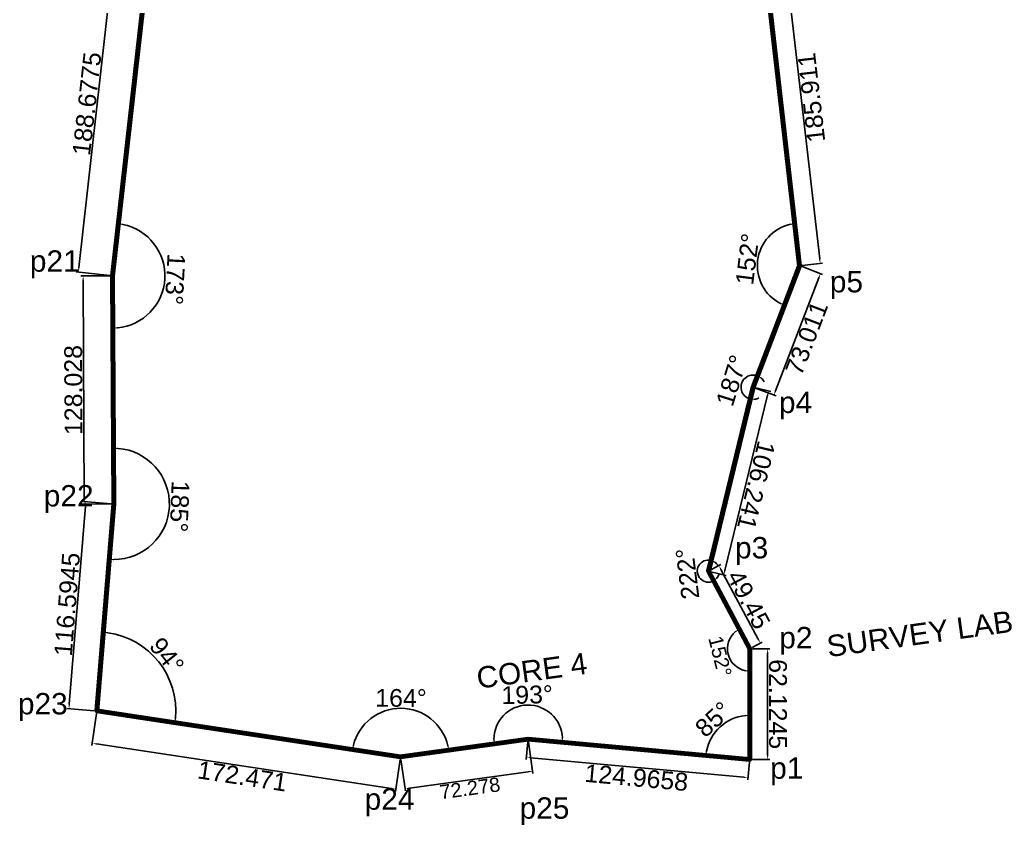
# Model space of a CAD drawing. Header units: millimetres. Extents: x 2844 to 3647, y 220 to 1124.
# Drawn here: x 2844 to 3401, y 220 to 672 of the extents above; entities that cross this region are included whole.
import ezdxf

# ---------------------------------------------------------------- set-up
doc = ezdxf.new("R2010")
doc.units = ezdxf.units.MM
doc.styles.get("Standard").update_dxf_attribs({"font": 'arial.ttf'})
doc.dimstyles.new('ISO-25', dxfattribs={"dimtxt": 2.5, "dimasz": 2.5, "dimexe": 1.25, "dimexo": 0.625, "dimtad": 1, "dimdec": 4, "dimdsep": 46, "dimtxsty": 'Standard', "dimcen": 2.5, "dimadec": 0, "dimazin": 0, "dimtfac": 1, "dimtdec": 4, "dimtmove": 0, "dimatfit": 3, "dimfxl": 1, "dimarcsym": 0})

# ---------------------------------------------------------------- blocks, each defined once
blk = doc.blocks.new('*D5')
at = {"color": 0, "lineweight": -2, "transparency": 16777216}
for p, q in [((3255.11, 318.84), (3264.86, 318.84)), ((3263.61, 259.21), (3263.61, 316.34)), ((3255.11, 256.71), (3264.86, 256.71))]:
    blk.add_line(p, q, dxfattribs=at)
at = {"color": 0, "transparency": 16777216}
for points in [[(3263.2, 316.34), (3264.03, 316.34), (3263.61, 318.84)], [(3263.2, 259.21), (3264.03, 259.21), (3263.61, 256.71)]]:
    blk.add_solid(points, dxfattribs=at)
at = {"layer": 'Defpoints', "color": 0, "transparency": 16777216}
for p in [(3253.61, 318.84), (3263.61, 318.84), (3253.61, 256.71)]:
    blk.add_point(p, dxfattribs=at)
at = {"color": 0, "transparency": 16777216, "insert": (3269.34, 287.78), "char_height": 10, "attachment_point": 5, "rotation": 270}
blk.add_mtext('62.1245', dxfattribs=at)
blk = doc.blocks.new('*D6')
at = {"color": 0, "lineweight": -2, "transparency": 16777216}
blk.add_arc((3253.61, 318.84), 12.54, 129.5387, 258.5583, dxfattribs=at)
at = {"color": 0, "transparency": 16777216}
for points in [[(3245.39, 328.86), (3245.86, 328.16), (3247.7, 329.9)], [(3251.16, 306.96), (3251.08, 306.13), (3253.61, 306.3)]]:
    blk.add_solid(points, dxfattribs=at)
at = {"layer": 'Defpoints', "color": 0, "transparency": 16777216}
for p in [(3230.32, 362.46), (3241.31, 321.29), (3253.61, 318.84), (3253.61, 318.84), (3253.61, 256.71)]:
    blk.add_point(p, dxfattribs=at)
at = {"color": 0, "transparency": 16777216, "insert": (3236.87, 314.65), "char_height": 8, "attachment_point": 5, "rotation": 284.0485}
blk.add_mtext('152°', dxfattribs=at)
blk = doc.blocks.new('*D8')
at = {"color": 0, "lineweight": -2, "transparency": 16777216}
for p, q in [((3231.64, 363.17), (3237.32, 366.2)), ((3258.33, 324.19), (3237.39, 363.41)), ((3254.93, 319.54), (3260.61, 322.58))]:
    blk.add_line(p, q, dxfattribs=at)
at = {"color": 0, "transparency": 16777216}
for points in [[(3237.76, 363.6), (3237.03, 363.21), (3236.22, 365.61)], [(3258.7, 324.39), (3257.96, 324), (3259.51, 321.99)]]:
    blk.add_solid(points, dxfattribs=at)
at = {"layer": 'Defpoints', "color": 0, "transparency": 16777216}
for p in [(3230.32, 362.46), (3236.22, 365.61), (3253.61, 318.84)]:
    blk.add_point(p, dxfattribs=at)
at = {"color": 0, "transparency": 16777216, "insert": (3252.92, 346.5), "char_height": 10, "attachment_point": 5, "rotation": 298.097}
blk.add_mtext('49.45', dxfattribs=at)
blk = doc.blocks.new('*D9')
at = {"color": 0, "lineweight": -2, "transparency": 16777216}
for p, q in [((3256.93, 465.32), (3265.39, 463.26)), ((3239.61, 362.77), (3263.58, 461.13)), ((3231.77, 362.11), (3240.23, 360.04))]:
    blk.add_line(p, q, dxfattribs=at)
at = {"color": 0, "transparency": 16777216}
for points in [[(3263.99, 461.03), (3263.18, 461.23), (3264.17, 463.56)], [(3240.01, 362.67), (3239.2, 362.87), (3239.02, 360.34)]]:
    blk.add_solid(points, dxfattribs=at)
at = {"layer": 'Defpoints', "color": 0, "transparency": 16777216}
for p in [(3255.48, 465.68), (3264.17, 463.56), (3230.32, 362.46)]:
    blk.add_point(p, dxfattribs=at)
at = {"color": 0, "transparency": 16777216, "insert": (3257.16, 410.59), "char_height": 10, "attachment_point": 5, "rotation": 256.302}
blk.add_mtext('106.241', dxfattribs=at)
blk = doc.blocks.new('*D11')
at = {"color": 0, "lineweight": -2, "transparency": 16777216}
for p, q in [((3233.93, 377.28), (3231.49, 367.27)), ((3232.71, 357.98), (3232.65, 358.1))]:
    blk.add_line(p, q, dxfattribs=at)
for start, end in [(76.302, 298.097), (29.75, 53.026), (321.373, 344.649)]:
    blk.add_arc((3230.32, 362.46), 6.2, start, end, dxfattribs=at)
at = {"color": 0, "transparency": 16777216}
for points in [[(3233.87, 367.03), (3234.22, 367.79), (3231.78, 368.48)], [(3235.42, 358.27), (3234.89, 358.91), (3233.24, 356.99)]]:
    blk.add_solid(points, dxfattribs=at)
at = {"layer": 'Defpoints', "color": 0, "transparency": 16777216}
for p in [(3234.29, 378.74), (3224.94, 365.54), (3230.32, 362.46), (3233.41, 356.66)]:
    blk.add_point(p, dxfattribs=at)
at = {"color": 0, "transparency": 16777216, "insert": (3218.57, 360.98), "char_height": 10, "attachment_point": 5, "rotation": 97.1995}
blk.add_mtext('222°', dxfattribs=at)
blk = doc.blocks.new('*D13')
at = {"color": 0, "lineweight": -2, "transparency": 16777216}
for p, q in [((3282.98, 533.33), (3294.42, 528.95)), ((3268.04, 463.55), (3292.35, 527.06)), ((3256.88, 465.14), (3268.31, 460.77))]:
    blk.add_line(p, q, dxfattribs=at)
at = {"color": 0, "transparency": 16777216}
for points in [[(3292.74, 526.91), (3291.97, 527.21), (3293.25, 529.4)], [(3268.43, 463.4), (3267.65, 463.7), (3267.15, 461.21)]]:
    blk.add_solid(points, dxfattribs=at)
at = {"layer": 'Defpoints', "color": 0, "transparency": 16777216}
for p in [(3281.58, 533.87), (3293.25, 529.4), (3255.48, 465.68)]:
    blk.add_point(p, dxfattribs=at)
at = {"color": 0, "transparency": 16777216, "insert": (3285.55, 493.26), "char_height": 10, "attachment_point": 5, "rotation": 69.053}
blk.add_mtext('73.011', dxfattribs=at)
blk = doc.blocks.new('*D14')
at = {"color": 0, "lineweight": -2, "transparency": 16777216}
for p, q in [((3258.91, 474.66), (3257.47, 470.89)), ((3253.71, 458.45), (3253.56, 457.83))]:
    blk.add_line(p, q, dxfattribs=at)
for start, end in [(69.053, 256.302), (26.8759, 47.9644), (277.3906, 298.4791)]:
    blk.add_arc((3255.48, 465.68), 6.83, start, end, dxfattribs=at)
at = {"color": 0, "transparency": 16777216}
for points in [[(3259.83, 470.4), (3260.27, 471.11), (3257.92, 472.06)], [(3256.33, 458.49), (3256.38, 459.32), (3253.86, 459.04)]]:
    blk.add_solid(points, dxfattribs=at)
at = {"layer": 'Defpoints', "color": 0, "transparency": 16777216}
for p in [(3259.45, 476.06), (3250.95, 470.8), (3255.48, 465.68), (3254.07, 459.91)]:
    blk.add_point(p, dxfattribs=at)
at = {"color": 0, "transparency": 16777216, "insert": (3243.48, 469.42), "char_height": 10, "attachment_point": 5, "rotation": 72.6775}
blk.add_mtext('187°', dxfattribs=at)
blk = doc.blocks.new('*D16')
at = {"color": 0, "lineweight": -2, "transparency": 16777216}
for p, q in [((3261.83, 718.73), (3273.11, 720.03)), ((3272.15, 717.4), (3292.82, 537.68)), ((3283.07, 534.04), (3294.35, 535.33))]:
    blk.add_line(p, q, dxfattribs=at)
at = {"color": 0, "transparency": 16777216}
for points in [[(3272.56, 717.45), (3271.74, 717.35), (3271.86, 719.89)], [(3293.24, 537.72), (3292.41, 537.63), (3293.11, 535.19)]]:
    blk.add_solid(points, dxfattribs=at)
at = {"layer": 'Defpoints', "color": 0, "transparency": 16777216}
for p in [(3260.34, 718.56), (3293.11, 535.19), (3281.58, 533.87)]:
    blk.add_point(p, dxfattribs=at)
at = {"color": 0, "transparency": 16777216, "insert": (3288.18, 628.19), "char_height": 10, "attachment_point": 5, "rotation": 96.561}
blk.add_mtext('185.911', dxfattribs=at)
blk = doc.blocks.new('*D17')
at = {"color": 0, "lineweight": -2, "transparency": 16777216}
blk.add_arc((3281.58, 533.87), 23.77, 102.5889, 243.0251, dxfattribs=at)
at = {"color": 0, "transparency": 16777216}
for points in [[(3276.33, 557.48), (3276.47, 556.66), (3278.86, 557.48)], [(3270.96, 513.06), (3270.62, 512.3), (3273.08, 511.66)]]:
    blk.add_solid(points, dxfattribs=at)
at = {"layer": 'Defpoints', "color": 0, "transparency": 16777216}
for p in [(3260.34, 718.56), (3261.55, 546.68), (3281.58, 533.87), (3281.58, 533.87), (3255.48, 465.68)]:
    blk.add_point(p, dxfattribs=at)
at = {"color": 0, "transparency": 16777216, "insert": (3252.31, 537.56), "char_height": 10, "attachment_point": 5, "rotation": 82.807}
blk.add_mtext('152°', dxfattribs=at)
blk = doc.blocks.new('*D61')
at = {"color": 0, "lineweight": -2, "transparency": 16777216}
for p, q in [((2876.92, 532.84), (2897.41, 715.37)), ((2915.43, 715.87), (2896.44, 718)), ((2894.38, 528.37), (2875.4, 530.5))]:
    blk.add_line(p, q, dxfattribs=at)
at = {"color": 0, "transparency": 16777216}
for points in [[(2896.99, 715.42), (2897.82, 715.33), (2897.69, 717.86)], [(2876.5, 532.89), (2877.33, 532.8), (2876.64, 530.36)]]:
    blk.add_solid(points, dxfattribs=at)
at = {"layer": 'Defpoints', "color": 0, "transparency": 16777216}
for p in [(2897.69, 717.86), (2916.92, 715.7), (2895.87, 528.2)]:
    blk.add_point(p, dxfattribs=at)
at = {"color": 0, "transparency": 16777216, "insert": (2881.47, 624.75), "char_height": 10, "attachment_point": 5, "rotation": 83.5946}
blk.add_mtext('188.6775', dxfattribs=at)
blk = doc.blocks.new('*D62')
at = {"color": 0, "lineweight": -2, "transparency": 16777216}
blk.add_arc((2916.92, 715.7), 37.38, 267.4278, 25.5754, dxfattribs=at)
at = {"color": 0, "transparency": 16777216}
for points in [[(2950.26, 731.64), (2951, 732.03), (2949.48, 734.05)], [(2915.21, 677.95), (2915.28, 678.78), (2912.75, 678.56)]]:
    blk.add_solid(points, dxfattribs=at)
at = {"layer": 'Defpoints', "color": 0, "transparency": 16777216}
for p in [(3004.7, 765.18), (2916.92, 715.7), (2916.92, 715.7), (2938.64, 685.28), (2895.87, 528.2)]:
    blk.add_point(p, dxfattribs=at)
at = {"color": 0, "transparency": 16777216, "insert": (2952.87, 691.91), "char_height": 10, "attachment_point": 5, "rotation": 236.5016}
blk.add_mtext('126°', dxfattribs=at)
blk = doc.blocks.new('*D64')
at = {"color": 0, "lineweight": -2, "transparency": 16777216}
for p, q in [((2894.37, 528.19), (2878.03, 528.12)), ((2879.87, 402.59), (2879.29, 525.62)), ((2894.98, 400.17), (2878.64, 400.09))]:
    blk.add_line(p, q, dxfattribs=at)
at = {"color": 0, "transparency": 16777216}
for points in [[(2878.87, 525.62), (2879.71, 525.62), (2879.28, 528.12)], [(2879.46, 402.59), (2880.29, 402.6), (2879.89, 400.09)]]:
    blk.add_solid(points, dxfattribs=at)
at = {"layer": 'Defpoints', "color": 0, "transparency": 16777216}
for p in [(2879.28, 528.12), (2895.87, 528.2), (2896.48, 400.17)]:
    blk.add_point(p, dxfattribs=at)
at = {"color": 0, "transparency": 16777216, "insert": (2873.85, 464.08), "char_height": 10, "attachment_point": 5, "rotation": 90.2726}
blk.add_mtext('128.028', dxfattribs=at)
blk = doc.blocks.new('*D65')
at = {"color": 0, "lineweight": -2, "transparency": 16777216}
blk.add_arc((2895.87, 528.2), 29.35, 275.155, 78.7122, dxfattribs=at)
at = {"color": 0, "transparency": 16777216}
for points in [[(2901.55, 556.57), (2901.68, 557.39), (2899.14, 557.36)], [(2898.53, 498.56), (2898.49, 499.39), (2896.01, 498.85)]]:
    blk.add_solid(points, dxfattribs=at)
at = {"layer": 'Defpoints', "color": 0, "transparency": 16777216}
for p in [(2916.92, 715.7), (2895.87, 528.2), (2895.87, 528.2), (2920.77, 512.67), (2896.48, 400.17)]:
    blk.add_point(p, dxfattribs=at)
at = {"color": 0, "transparency": 16777216, "insert": (2930.9, 526.32), "char_height": 10, "attachment_point": 5, "rotation": 266.9336}
blk.add_mtext('173°', dxfattribs=at)
blk = doc.blocks.new('*D67')
at = {"color": 0, "lineweight": -2, "transparency": 16777216}
for p, q in [((2894.99, 400.3), (2879.55, 401.55)), ((2871.54, 287.73), (2880.59, 398.96)), ((2885.53, 284.08), (2870.09, 285.34))]:
    blk.add_line(p, q, dxfattribs=at)
at = {"color": 0, "transparency": 16777216}
for points in [[(2880.17, 398.99), (2881, 398.92), (2880.79, 401.45)], [(2871.12, 287.77), (2871.95, 287.7), (2871.34, 285.24)]]:
    blk.add_solid(points, dxfattribs=at)
at = {"layer": 'Defpoints', "color": 0, "transparency": 16777216}
for p in [(2880.79, 401.45), (2896.48, 400.17), (2887.02, 283.96)]:
    blk.add_point(p, dxfattribs=at)
at = {"color": 0, "transparency": 16777216, "insert": (2870.35, 343.81), "char_height": 10, "attachment_point": 5, "rotation": 85.3481}
blk.add_mtext('116.5945', dxfattribs=at)
blk = doc.blocks.new('*D68')
at = {"color": 0, "lineweight": -2, "transparency": 16777216}
for p, q in [((2896.39, 420.1), (2896.33, 432.66)), ((2894.31, 373.56), (2893.85, 367.8))]:
    blk.add_line(p, q, dxfattribs=at)
blk.add_arc((2896.48, 400.17), 31.24, 269.9351, 85.6856, dxfattribs=at)
at = {"color": 0, "transparency": 16777216}
for points in [[(2898.82, 430.9), (2898.84, 431.74), (2896.33, 431.41)], [(2896.43, 368.52), (2896.46, 369.35), (2893.95, 369.04)]]:
    blk.add_solid(points, dxfattribs=at)
at = {"layer": 'Defpoints', "color": 0, "transparency": 16777216}
for p in [(2896.39, 418.6), (2896.48, 400.17), (2922.67, 383.16), (2894.44, 375.05)]:
    blk.add_point(p, dxfattribs=at)
at = {"color": 0, "transparency": 16777216, "insert": (2933.42, 398.76), "char_height": 10, "attachment_point": 5, "rotation": 267.8104}
blk.add_mtext('185°', dxfattribs=at)
blk = doc.blocks.new('*D70')
at = {"color": 0, "lineweight": -2, "transparency": 16777216}
for p, q in [((2886.8, 282.48), (2884.1, 264.63)), ((2886.76, 265.49), (3052.35, 240.47)), ((3057.34, 256.71), (3054.64, 238.86))]:
    blk.add_line(p, q, dxfattribs=at)
at = {"color": 0, "transparency": 16777216}
for points in [[(2886.7, 265.08), (2886.82, 265.9), (2884.29, 265.87)], [(3052.29, 240.06), (3052.42, 240.88), (3054.83, 240.1)]]:
    blk.add_solid(points, dxfattribs=at)
at = {"layer": 'Defpoints', "color": 0, "transparency": 16777216}
for p in [(2887.02, 283.96), (3057.56, 258.2), (3054.83, 240.1)]:
    blk.add_point(p, dxfattribs=at)
at = {"color": 0, "transparency": 16777216, "insert": (2968.71, 247.4), "char_height": 10, "attachment_point": 5, "rotation": 351.4081}
blk.add_mtext('172.471', dxfattribs=at)
blk = doc.blocks.new('*D72')
at = {"color": 0, "lineweight": -2, "transparency": 16777216}
for p, q in [((3129.36, 266.59), (3131.8, 248.94)), ((3057.76, 256.71), (3060.2, 239.06)), ((3062.51, 240.64), (3129.15, 249.84))]:
    blk.add_line(p, q, dxfattribs=at)
at = {"color": 0, "transparency": 16777216}
for points in [[(3129.21, 249.43), (3129.1, 250.25), (3131.63, 250.18)], [(3062.56, 240.23), (3062.45, 241.05), (3060.03, 240.3)]]:
    blk.add_solid(points, dxfattribs=at)
at = {"layer": 'Defpoints', "color": 0, "transparency": 16777216}
for p in [(3129.16, 268.08), (3057.56, 258.2), (3131.63, 250.18)]:
    blk.add_point(p, dxfattribs=at)
at = {"color": 0, "transparency": 16777216, "insert": (3096.47, 240.57), "char_height": 8, "attachment_point": 5, "rotation": 7.8581}
blk.add_mtext('72.278', dxfattribs=at)
blk = doc.blocks.new('*D73')
at = {"color": 0, "lineweight": -2, "transparency": 16777216}
blk.add_arc((2887.02, 283.96), 44.33, 354.6399, 82.1163, dxfattribs=at)
at = {"color": 0, "transparency": 16777216}
for points in [[(2893.06, 327.46), (2893.15, 328.29), (2890.62, 328.15)], [(2931.57, 279.77), (2930.74, 279.87), (2930.85, 277.34)]]:
    blk.add_solid(points, dxfattribs=at)
at = {"layer": 'Defpoints', "color": 0, "transparency": 16777216}
for p in [(2896.48, 400.17), (2927.91, 301.08), (2887.02, 283.96), (2887.02, 283.96), (3057.56, 258.2)]:
    blk.add_point(p, dxfattribs=at)
at = {"color": 0, "transparency": 16777216, "insert": (2926.27, 315.04), "char_height": 10, "attachment_point": 5, "rotation": 308.3781}
blk.add_mtext('94°', dxfattribs=at)
blk = doc.blocks.new('*D74')
at = {"color": 0, "lineweight": -2, "transparency": 16777216}
blk.add_arc((3057.56, 258.2), 27.27, 13.1135, 166.1527, dxfattribs=at)
at = {"color": 0, "transparency": 16777216}
for points in [[(3031.5, 264.64), (3030.68, 264.8), (3030.6, 262.27)], [(3084.52, 264.46), (3083.7, 264.31), (3084.57, 261.92)]]:
    blk.add_solid(points, dxfattribs=at)
at = {"layer": 'Defpoints', "color": 0, "transparency": 16777216}
for p in [(2887.02, 283.96), (3070.2, 282.35), (3129.16, 268.08), (3057.56, 258.2), (3057.56, 258.2)]:
    blk.add_point(p, dxfattribs=at)
at = {"color": 0, "transparency": 16777216, "insert": (3057.77, 291.19), "char_height": 10, "attachment_point": 5, "rotation": 359.6331}
blk.add_mtext('164°', dxfattribs=at)
blk = doc.blocks.new('*D75')
at = {"color": 0, "lineweight": -2, "transparency": 16777216}
blk.add_arc((3253.61, 256.71), 24.78, 95.7825, 168.9996, dxfattribs=at)
at = {"color": 0, "transparency": 16777216}
for points in [[(3251.09, 281.79), (3251.13, 280.95), (3253.61, 281.5)], [(3229.69, 261.38), (3228.87, 261.5), (3228.93, 258.97)]]:
    blk.add_solid(points, dxfattribs=at)
at = {"layer": 'Defpoints', "color": 0, "transparency": 16777216}
for p in [(3253.61, 318.84), (3241.87, 278.54), (3129.16, 268.08), (3253.61, 256.71), (3253.61, 256.71)]:
    blk.add_point(p, dxfattribs=at)
at = {"color": 0, "transparency": 16777216, "insert": (3233.04, 279.25), "char_height": 10, "attachment_point": 5, "rotation": 42.391}
blk.add_mtext('85°', dxfattribs=at)
blk = doc.blocks.new('*D76')
at = {"color": 0, "lineweight": -2, "transparency": 16777216}
for p, q in [((3114.05, 265.99), (3108.88, 265.28)), ((3155.18, 265.7), (3147.06, 266.44))]:
    blk.add_line(p, q, dxfattribs=at)
blk.add_arc((3129.16, 268.08), 19.22, 2.2393, 180.4009, dxfattribs=at)
at = {"color": 0, "transparency": 16777216}
for points in [[(3110.35, 267.97), (3109.52, 267.91), (3110.12, 265.45)], [(3148.78, 268.82), (3147.95, 268.84), (3148.3, 266.33)]]:
    blk.add_solid(points, dxfattribs=at)
at = {"layer": 'Defpoints', "color": 0, "transparency": 16777216}
for p in [(3139.02, 284.58), (3129.16, 268.08), (3115.54, 266.2), (3156.67, 265.57)]:
    blk.add_point(p, dxfattribs=at)
at = {"color": 0, "transparency": 16777216, "insert": (3128.58, 293.03), "char_height": 10, "attachment_point": 5, "rotation": 1.3201}
blk.add_mtext('193°', dxfattribs=at)
blk = doc.blocks.new('*D77')
at = {"color": 0, "lineweight": -2, "transparency": 16777216}
for p, q in [((3129.02, 266.58), (3128.12, 256.68)), ((3130.72, 257.7), (3250.19, 246.79)), ((3253.47, 255.22), (3252.57, 245.32))]:
    blk.add_line(p, q, dxfattribs=at)
at = {"color": 0, "transparency": 16777216}
for points in [[(3130.68, 257.28), (3130.76, 258.11), (3128.23, 257.93)], [(3250.15, 246.37), (3250.23, 247.2), (3252.68, 246.56)]]:
    blk.add_solid(points, dxfattribs=at)
at = {"layer": 'Defpoints', "color": 0, "transparency": 16777216}
for p in [(3129.16, 268.08), (3253.61, 256.71), (3252.68, 246.56)]:
    blk.add_point(p, dxfattribs=at)
at = {"color": 0, "transparency": 16777216, "insert": (3189.93, 246.54), "char_height": 10, "attachment_point": 5, "rotation": 354.7821}
blk.add_mtext('124.9658', dxfattribs=at)

msp = doc.modelspace()

# ---------------------------------------------------------------- linework, layer by layer
at = {"color": 4, "lineweight": 211}
msp.add_lwpolyline([(2916.92035, 715.69996), (2895.871, 528.20029), (2896.48012, 400.17374), (2887.0241, 283.96332), (3057.55955, 258.19692), (3129.15883, 268.07878), (3253.60678, 256.71389), (3253.60678, 318.83839), (3230.31752, 362.46078), (3255.47584, 465.68001), (3281.57758, 533.86583), (3260.33521, 718.55925)], dxfattribs=at)

# ---------------------------------------------------------------- texts
for s, p in [('p21', (2849.39054, 530.46558)), ('p5', (3298.51798, 518.87249)), ('p4', (3269.95131, 451.17092)), ('p22', (2857.20014, 398.72423)), ('p3', (3245.29392, 369.57401)), ('p2', (3270.11193, 319.11465)), ('p23', (2842.68672, 282.03808)), ('p1', (3265.02515, 245.91624)), ('p24', (3037.3411, 228.5296)), ('p25', (3124.34994, 223.51317))]:
    msp.add_text(s, height=12).set_placement(p)
for s, p in [('SURVEY LAB', (3297.72249, 314.15275)), ('CORE 4', (3101.09497, 296.40894))]:
    msp.add_text(s, height=12, rotation=7.8581).set_placement(p)

# ---------------------------------------------------------------- dimensions: what is measured, and where the dimension line sits
for base, line1, line2, override, picture, middle in [((2938.64171, 685.28435), ((2916.92035, 715.69996), (2895.871, 528.20029)), ((3004.69948, 765.17831), (2916.92035, 715.69996)), {"dimtxt": 10, "dimexo": 1.5, "dimtad": 4}, '*D62', (2952.86667, 691.90905)), ((2920.77092, 512.66924), ((2895.871, 528.20029), (2896.48012, 400.17374)), ((2916.92035, 715.69996), (2895.871, 528.20029)), {"dimtxt": 10, "dimexo": 1.5, "dimtad": 4}, '*D65', (2930.90145, 526.32371)), ((3261.55124, 546.67731), ((3281.57758, 533.86583), (3260.33521, 718.55925)), ((3255.47584, 465.68001), (3281.57758, 533.86583)), {"dimtxt": 10, "dimexo": 1.5, "dimtad": 4}, '*D17', (3252.30535, 537.56013)), ((2927.91172, 301.08496), ((2887.0241, 283.96332), (3057.55955, 258.19692)), ((2896.48012, 400.17374), (2887.0241, 283.96332)), {"dimtxt": 10, "dimexo": 1.5, "dimtad": 4}, '*D73', (2926.26647, 315.04203)), ((3241.30864, 321.28881), ((3253.60678, 318.83839), (3230.31752, 362.46078)), ((3253.60678, 256.71389), (3253.60678, 318.83839)), {"dimtxt": 8, "dimexo": 1.5, "dimtad": 2}, '*D6', (3236.87323, 314.6512)), ((3241.87296, 278.54182), ((3129.15883, 268.07878), (3253.60678, 256.71389)), ((3253.60678, 256.71389), (3253.60678, 318.83839)), {"dimtxt": 10, "dimexo": 1.5, "dimtad": 4}, '*D75', (3233.03558, 279.2493)), ((3070.20216, 282.35411), ((3057.55955, 258.19692), (3129.15883, 268.07878)), ((2887.0241, 283.96332), (3057.55955, 258.19692)), {"dimtxt": 10, "dimexo": 1.5, "dimtad": 4}, '*D74', (3057.77084, 291.19244))]:
    dim = msp.add_angular_dim_2l(base=base, line1=line1, line2=line2, dimstyle='ISO-25', override=override)
    dim.commit()
    dim.dimension.update_dxf_attribs({"geometry": picture, "text_midpoint": middle})
for p1, p2, distance, override, picture, middle in [((3260.33521, 718.55925), (3281.57758, 533.86583), 11.60566, {"dimtxt": 10, "dimexo": 1.5, "dimtad": 2}, '*D16', (3288.17925, 628.19341)), ((2895.871, 528.20029), (2916.92035, 715.69996), 19.35435, {"dimtxt": 10, "dimexo": 1.5, "dimtad": 2}, '*D61', (2881.46719, 624.74868)), ((3255.47584, 465.68001), (3281.57758, 533.86583), -12.49636, {"dimtxt": 10, "dimexo": 1.5, "dimtad": 2}, '*D13', (3285.55239, 493.25544)), ((2896.48012, 400.17374), (2895.871, 528.20029), 16.59405, {"dimtxt": 10, "dimexo": 1.5, "dimtad": 2}, '*D64', (2873.85104, 464.0808)), ((3230.31752, 362.46078), (3255.47584, 465.68001), -8.95234, {"dimtxt": 10, "dimexo": 1.5, "dimtad": 2}, '*D9', (3257.16213, 410.59338)), ((2887.0241, 283.96332), (2896.48012, 400.17374), 15.74046, {"dimtxt": 10, "dimexo": 1.5, "dimtad": 2}, '*D67', (2870.35165, 343.80989)), ((2887.0241, 283.96332), (3057.55955, 258.19692), -18.30319, {"dimtxt": 10, "dimexo": 1.5, "dimtad": 2}, '*D70', (2968.714, 247.40024)), ((3057.55955, 258.19692), (3129.15883, 268.07878), -18.06725, {"dimtxt": 8, "dimexo": 1.5, "dimtad": 2}, '*D72', (3096.47324, 240.5749)), ((3129.15883, 268.07878), (3253.60678, 256.71389), -10.19403, {"dimtxt": 10, "dimexo": 1.5, "dimtad": 2}, '*D77', (3189.93454, 246.53757))]:
    dim = msp.add_aligned_dim(p1=p1, p2=p2, distance=distance, dimstyle='ISO-25', override=override)
    dim.commit()
    dim.dimension.update_dxf_attribs({"geometry": picture, "text_midpoint": middle})
for base, center, p1, p2, picture, middle in [((3250.95237, 470.79838), (3255.47584, 465.68001), (3259.44933, 476.05998), (3254.06987, 459.91163), '*D14', (3243.48407, 469.4202)), ((2922.67353, 383.15679), (2896.48012, 400.17374), (2896.39243, 418.60496), (2894.43583, 375.05032), '*D68', (2933.4196, 398.76135)), ((3224.93862, 365.53711), (3230.31752, 362.46078), (3234.2857, 378.74137), (3233.41401, 356.66084), '*D11', (3218.56894, 360.9767)), ((3139.01831, 284.57939), (3129.15883, 268.07878), (3156.67031, 265.56637), (3115.53648, 266.19868), '*D76', (3128.5839, 293.02815))]:
    dim = msp.add_angular_dim_3p(base=base, center=center, p1=p1, p2=p2, dimstyle='ISO-25', override={"dimtxt": 10, "dimexo": 1.5, "dimtad": 4})
    dim.commit()
    dim.dimension.update_dxf_attribs({"geometry": picture, "text_midpoint": middle})
for base, p1, p2, angle, picture, middle in [((3236.21717, 365.6105), (3253.60678, 318.83839), (3230.31752, 362.46078), 298.097, '*D8', (3252.91717, 346.49828)), ((3263.61233, 318.83839), (3253.60678, 256.71389), (3253.60678, 318.83839), 90, '*D5', (3269.34306, 287.77614))]:
    dim = msp.add_linear_dim(base=base, p1=p1, p2=p2, angle=angle, dimstyle='ISO-25', override={"dimtxt": 10, "dimexo": 1.5, "dimtad": 2})
    dim.commit()
    dim.dimension.update_dxf_attribs({"geometry": picture, "text_midpoint": middle})

doc.saveas('drawing.dxf')
